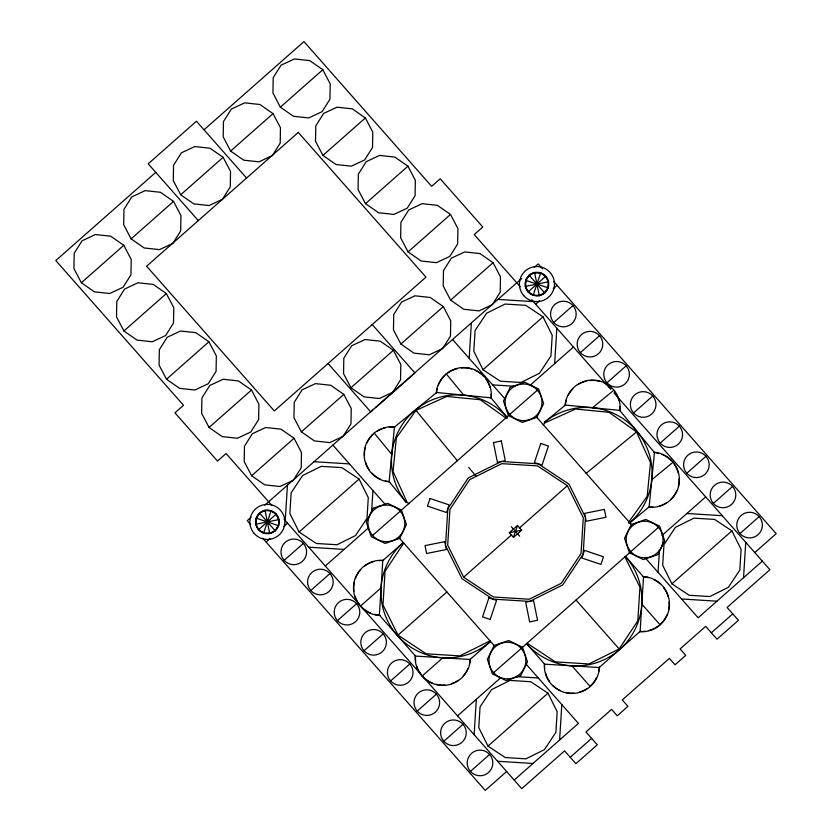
<?xml version="1.0" encoding="UTF-8"?>
<svg xmlns="http://www.w3.org/2000/svg" width="832" height="832" viewBox="0 0 832 832"><rect width="100%" height="100%" fill="white"/><g stroke="black" fill="none" stroke-linecap="round" stroke-linejoin="round"><path stroke-width="1.25" d="M255.819 524.254L256.204 518.159L259.574 513.074L265.044 510.359L271.128 510.744L276.214 514.114L278.928 519.584L278.554 525.678L275.174 530.754L269.714 533.468L263.619 533.094L258.534 529.714L255.819 524.254L278.928 519.584M285.23 520.582L287.446 485.17M371.582 512.013L372.934 490.516M415.688 661.232A27.31 27.31 0 0 1 415.522 656.084L379.371 615.118L382.782 560.591L403.27 542.526A65.946 65.946 0 0 0 397.446 635.596A65.946 65.946 0 0 0 490.526 641.42L470.038 659.485A27.31 27.31 0 0 1 469.529 663.291M469.165 358.29L471.38 322.889M474.126 734.656L476.33 699.254M525.387 286.416L525.762 280.322L529.142 275.236L534.602 272.522L540.696 272.906L545.771 276.276L548.496 281.746L548.111 287.83L544.731 292.916L539.271 295.63L533.177 295.256L528.102 291.876L525.387 286.416L548.496 281.746M554.642 363.636L556.858 328.234M559.603 740.002L561.818 704.6M598.655 671.362A27.31 27.31 0 0 0 599.165 667.555L640.12 631.415L643.531 576.898L625.456 556.41A65.946 65.946 0 0 1 619.642 649.49A65.946 65.946 0 0 1 526.573 643.666L544.638 664.154A27.31 27.31 0 0 0 544.669 667.992M658.05 572.374L659.474 549.609M743.538 577.72L745.742 542.308M507.551 417.966A65.946 65.946 0 0 0 415.054 410.228A65.946 65.946 0 0 0 406.453 502.653L389.116 481.551L394.42 427.19L436.623 392.496A27.31 27.31 0 0 1 437.258 388.71M628.992 523.505L649.137 506.948L654.441 452.577L619.746 410.374A27.31 27.31 0 0 0 619.85 406.546M263.619 533.094L271.128 510.744M533.177 295.256L540.696 272.906M513.479 537.43L517.504 525.47L521.674 530.192L513.479 537.43L509.309 532.698L517.504 525.47M403.749 543.078L385.081 571.199L382.98 604.885L397.998 635.118L426.119 653.786L459.805 655.886L490.038 640.869M527.114 643.188L555.235 661.856L588.931 663.957L619.154 648.939L637.822 620.818L639.933 587.132L624.915 556.899M506.709 418.61L480.314 399.734L446.722 396.448L415.99 410.405L396.344 437.861L393.068 471.453L407.025 502.185L409.136 503.703M543.234 425.09L544.742 422.978L575.484 409.022L609.076 412.308L636.532 431.943L650.489 462.675L647.202 496.267L628.326 522.673M155.761 172.359L55.806 260.551L183.508 405.278L174.938 412.838L217.506 461.084L226.065 453.523L272.074 505.658M204.006 129.792L303.961 41.6L431.652 186.326L440.222 178.776L482.789 227.022L474.219 234.572L520.218 286.707M180.7 194.771L223.132 157.331L230.547 171.465L230.287 186.826L222.435 199.306L209.071 205.546L193.804 203.892L180.7 194.771L173.285 180.638L173.545 165.277L181.407 152.807L194.761 146.557L210.038 148.221L223.132 157.331M81.359 282.745L123.791 245.305L131.206 259.438L130.946 274.799L123.084 287.279L109.73 293.519L94.453 291.866L81.359 282.745L73.944 268.611L74.204 253.25L82.066 240.781L95.42 234.53L110.698 236.194L123.791 245.305M131.113 238.857L173.545 201.406L180.96 215.54L180.7 230.901L172.838 243.381L159.484 249.621L144.206 247.967L131.113 238.857L123.698 224.723L123.958 209.352L131.81 196.882L145.174 190.632L160.441 192.296L173.545 201.406M230.61 151.06L273.042 113.62L280.457 127.754L280.207 143.114L272.345 155.584L258.981 161.834L243.714 160.17L230.61 151.06L223.194 136.926L223.454 121.566L231.317 109.086L244.67 102.846L259.948 104.499L273.042 113.62M280.363 107.162L322.795 69.722L330.21 83.855L329.95 99.216L322.098 111.686L308.734 117.936L293.457 116.282L280.363 107.162L272.948 93.028L273.208 77.667L281.07 65.187L294.424 58.947L309.702 60.601L322.795 69.722M123.926 330.99L166.358 293.55L173.774 307.684L173.514 323.045L165.651 335.525L152.298 341.765L137.02 340.111L123.926 330.99L116.511 316.857L116.771 301.496L124.634 289.026L137.987 282.776L153.265 284.43L166.358 293.55M322.93 155.407L365.362 117.967L372.778 132.101L372.518 147.462L364.655 159.931L351.302 166.182L336.024 164.518L322.93 155.407L315.515 141.274L315.775 125.913L323.638 113.433L336.991 107.193L352.269 108.846L365.362 117.967M166.494 379.236L208.926 341.796L216.341 355.93L216.081 371.29L208.218 383.76L194.865 390.01L179.587 388.357L166.494 379.236L159.078 365.102L159.338 349.742L167.19 337.262L180.554 331.022L195.822 332.675L208.926 341.796M365.498 203.653L407.93 166.202L415.345 180.336L415.085 195.697L407.222 208.177L393.869 214.427L378.591 212.763L365.498 203.653L358.082 189.519L358.342 174.158L366.205 161.678L379.558 155.428L394.836 157.092L407.93 166.202M209.061 427.482L251.493 390.042L258.908 404.175L258.648 419.536L250.786 432.006L237.432 438.256L222.154 436.592L209.061 427.482L201.646 413.348L201.906 397.987L209.758 385.507L223.122 379.267L238.389 380.921L251.493 390.042M408.065 251.888L450.497 214.448L457.912 228.582L457.652 243.942L449.79 256.422L436.436 262.662L421.158 261.009L408.065 251.888L400.65 237.754L400.91 222.394L408.762 209.924L422.126 203.674L437.393 205.338L450.497 214.448M350.969 387.743L393.401 350.303L400.816 364.437L400.556 379.798L392.694 392.278L379.34 398.518L364.062 396.864L350.969 387.743L343.554 373.62L343.814 358.249L351.666 345.779L365.03 339.529L380.307 341.193L393.401 350.303M251.628 475.727L294.06 438.277L301.475 452.41L301.215 467.771L293.353 480.251L279.999 486.502L264.722 484.838L251.628 475.727L244.213 461.594L244.462 446.233L252.325 433.753L265.689 427.502L280.956 429.166L294.06 438.277M301.371 431.829L343.814 394.389L351.229 408.512L350.969 423.883L343.106 436.353L329.753 442.603L314.475 440.939L301.371 431.829L293.956 417.695L294.216 402.334L302.078 389.854L315.432 383.614L330.71 385.268L343.814 394.389M400.878 344.032L443.31 306.592L450.726 320.726L450.466 336.086L442.603 348.556L429.25 354.806L413.972 353.153L400.878 344.032L393.463 329.898L393.723 314.538L401.586 302.058L414.939 295.818L430.217 297.471L443.31 306.592M450.632 300.134L493.064 262.694L500.479 276.827L500.219 292.188L492.357 304.668L479.003 310.908L463.726 309.254L450.632 300.134L443.217 286L443.477 270.639L451.329 258.17L464.693 251.919L479.96 253.573L493.064 262.694M251.118 517.223L247.229 520.655L250.661 524.555M264.742 505.201L521.654 278.522M534.3 267.363L538.2 263.931L542.485 268.798M372.684 410.228L370.76 411.923L328.068 363.532M375.565 407.69L414.929 372.954L372.226 324.563M258.534 529.714A11.783 11.783 0 0 1 265.044 510.359A11.783 11.783 0 0 1 278.554 525.678A11.783 11.783 0 0 1 258.534 529.714L276.214 514.114M528.102 291.876A11.783 11.783 0 0 1 534.602 272.522A11.783 11.783 0 0 1 548.111 287.83A11.783 11.783 0 0 1 528.102 291.876L545.771 276.276M266.115 542.069L270.005 538.637M283.629 526.614L287.529 523.182M535.673 304.221L539.573 300.789M553.197 288.766L557.086 285.334M299.083 532.012L359.081 479.076L368.295 497.63L367.006 518.294L355.545 535.548L337.002 544.762L316.337 543.473L299.083 532.012L289.869 513.469L291.158 492.804L302.609 475.55L321.162 466.336L341.827 467.626L359.081 479.076M483.007 369.73L543.005 316.794L552.219 335.338L550.93 356.013L539.479 373.266L520.936 382.481L500.261 381.181L483.007 369.73L473.793 351.187L475.093 330.522L486.543 313.269L505.086 304.054L525.751 305.344L543.005 316.794M284.19 560.331A12.802 12.802 0 0 0 305.926 555.942A12.802 12.802 0 0 0 291.262 539.313A12.802 12.802 0 0 0 284.19 560.331L303.389 543.39M553.758 322.483A12.802 12.802 0 0 1 560.82 301.475A12.802 12.802 0 0 1 575.494 318.094A12.802 12.802 0 0 1 553.758 322.483L572.957 305.552M325.302 565.989L368.815 527.602M529.942 385.434L573.456 347.038M400.962 510.494L508.966 415.199M310.794 590.481A12.802 12.802 0 0 0 332.53 586.092A12.802 12.802 0 0 0 317.866 569.462A12.802 12.802 0 0 0 310.794 590.481L330.002 573.539M580.362 352.643A12.802 12.802 0 0 1 587.423 331.625A12.802 12.802 0 0 1 602.098 348.254A12.802 12.802 0 0 1 580.362 352.643L599.56 335.702M337.407 620.63A12.802 12.802 0 0 0 359.133 616.242A12.802 12.802 0 0 0 344.469 599.612A12.802 12.802 0 0 0 337.407 620.63L356.606 603.689M606.965 382.793A12.802 12.802 0 0 1 614.026 361.774A12.802 12.802 0 0 1 628.701 378.404A12.802 12.802 0 0 1 606.965 382.793L626.163 365.851M360.381 606.154L381.077 587.891M364.01 650.79A12.802 12.802 0 0 1 371.072 629.772A12.802 12.802 0 0 1 385.736 646.391A12.802 12.802 0 0 1 364.01 650.79L383.209 633.849M633.568 412.942A12.802 12.802 0 0 1 640.63 391.924A12.802 12.802 0 0 1 655.304 408.554A12.802 12.802 0 0 1 633.568 412.942L652.766 396.001M397.998 635.118L446.898 591.968M463.632 577.2L447.699 545.147L449.935 509.413L469.737 479.586L501.79 463.653L537.524 465.889L567.351 485.69L583.284 517.754L581.048 553.478L561.246 583.305L529.183 599.238L493.459 597.002L463.632 577.2L511.701 534.789M519.282 528.102L567.351 485.69M390.614 680.94A12.802 12.802 0 0 1 397.675 659.922A12.802 12.802 0 0 1 412.35 676.551A12.802 12.802 0 0 1 390.614 680.94L409.812 663.998M660.171 443.102A12.802 12.802 0 0 1 667.233 422.084A12.802 12.802 0 0 1 681.907 438.703A12.802 12.802 0 0 1 660.171 443.102L679.37 426.161M422.074 676.083L442.78 657.821M417.217 711.09A12.802 12.802 0 0 0 438.953 706.701A12.802 12.802 0 0 0 424.278 690.071A12.802 12.802 0 0 0 417.217 711.09L436.415 694.148M686.774 473.252A12.802 12.802 0 0 1 693.836 452.234A12.802 12.802 0 0 1 708.51 468.863A12.802 12.802 0 0 1 686.774 473.252L705.973 456.31M522.018 647.691L630.011 552.396M457.527 715.853L501.041 677.456M661.887 535.538L705.682 496.902M443.82 741.239A12.802 12.802 0 0 1 450.882 720.221A12.802 12.802 0 0 1 465.556 736.85A12.802 12.802 0 0 1 443.82 741.239L463.018 724.298M713.378 503.402A12.802 12.802 0 0 1 720.439 482.383A12.802 12.802 0 0 1 735.114 499.013A12.802 12.802 0 0 1 713.378 503.402L732.576 486.46M487.968 746.096L547.966 693.16L557.18 711.703L555.89 732.378L544.44 749.632L525.897 758.846L505.222 757.546L487.968 746.096L478.754 727.553L480.054 706.888L491.504 689.634L510.047 680.42L530.712 681.71L547.966 693.16M671.902 583.814L731.9 530.878L741.114 549.422L739.825 570.086L728.364 587.34L709.821 596.554L689.156 595.265L671.902 583.814L662.688 565.271L663.978 544.596L675.428 527.342L693.971 518.128L714.646 519.428L731.9 530.878M470.423 771.399A12.802 12.802 0 0 0 492.159 767A12.802 12.802 0 0 0 477.485 750.381A12.802 12.802 0 0 0 470.423 771.399L489.622 754.458M739.981 533.551A12.802 12.802 0 0 1 747.053 512.533A12.802 12.802 0 0 1 761.717 529.162A12.802 12.802 0 0 1 739.981 533.551L759.179 516.61M506.636 771.514L485.233 790.4L262.683 538.169M754.79 552.562L776.194 533.666L553.654 281.445M514.186 780.073L578.417 723.403L525.897 663.884M762.341 561.122L698.121 617.791L645.601 558.272M570.232 757.286L591.635 738.39M711.339 632.778L732.753 613.891M509.735 414.44L537.389 390.218A18.221 18.221 0 0 1 535.756 416.052A18.522 18.522 0 0 1 509.735 414.44A18.221 18.221 0 0 1 511.368 388.596A18.522 18.522 0 0 1 537.389 390.208M372.549 535.486L400.192 511.264A18.221 18.221 0 0 1 398.57 537.098A18.522 18.522 0 0 1 372.549 535.486A18.221 18.221 0 0 1 374.171 509.652A18.522 18.522 0 0 1 400.192 511.264M630.791 551.626L658.434 527.405A18.221 18.221 0 0 1 656.802 553.249A18.522 18.522 0 0 1 630.791 551.626A18.221 18.221 0 0 1 632.414 525.793A18.522 18.522 0 0 1 658.434 527.405M493.594 672.682L521.238 648.461A18.221 18.221 0 0 1 519.615 674.294A18.522 18.522 0 0 1 493.594 672.682A18.221 18.221 0 0 1 495.227 646.838A18.522 18.522 0 0 1 521.238 648.45M566.363 400.015A27.31 27.31 0 0 0 565.386 405.07L544.284 422.417A65.946 65.946 0 0 1 636.314 430.539A65.946 65.946 0 0 1 629.897 522.704M592.571 407.69L613.891 390.156M586.154 473.356L636.532 431.943M651.789 479.721L673.109 462.197M509.309 532.698L521.674 530.192M497.973 299.416L533.385 301.631M492.638 384.894L515.393 386.318M314.049 461.698L349.461 463.913M686.868 513.5L722.28 515.705M308.703 547.186L344.115 549.401M681.522 598.978L716.934 601.193M415.522 656.084L470.038 659.485M544.638 664.154L599.165 667.555M516.849 676.655L538.346 677.997M497.598 761.259L533 763.474M436.623 392.496L490.994 397.8L506.761 416.988M565.386 405.07L619.746 410.374M525.762 280.322L548.111 287.83M256.204 518.159L278.554 525.678M529.142 275.236L544.731 292.916M531.731 299.749L608.66 386.942M609.034 387.369L610.761 389.314M614.006 393.006L769.902 569.691L727.085 607.464L738.421 620.308L717.007 639.194L705.671 626.35L680.077 648.939L685.745 655.366L675.043 664.81L669.375 658.382L622.274 699.941L627.942 706.358L617.24 715.811L611.572 709.384L585.967 731.973L597.303 744.817L575.9 763.703L564.564 750.859L521.747 788.642L284.086 519.282M536.442 416.926L631.738 524.919M452.566 339.487L505.086 399.006M641.867 604.157L660.13 624.853M246.563 178.038L196.446 121.233L148.2 163.8L198.328 220.605M511.316 526.718L519.667 536.182M576.014 600.038L619.154 648.939M571.938 665.86L590.2 686.556M332.862 445.099L385.382 504.629M399.246 537.971L494.541 645.975M259.574 513.074L275.174 530.754M468.676 467.376L476.174 476.341M446.243 373.818L463.767 395.148M415.99 410.405L457.392 460.782M374.202 433.046L391.726 454.366M534.602 272.522L539.271 295.63M265.044 510.359L269.714 533.468M491.098 393.973A27.31 27.31 0 0 1 490.994 397.8M438.474 384.925A27.31 27.31 0 0 1 444.964 375.367M448.042 372.84A27.31 27.31 0 0 1 457.382 368.607M461.313 367.952A27.31 27.31 0 0 1 471.515 368.95M475.238 370.344A27.31 27.31 0 0 1 483.59 376.314M486.117 379.392A27.31 27.31 0 0 1 490.017 387.452M389.116 481.551A27.31 27.31 0 0 1 385.33 480.917M380.328 479.17A27.31 27.31 0 0 1 371.987 473.21M369.46 470.132A27.31 27.31 0 0 1 365.56 462.072M364.478 455.551A27.31 27.31 0 0 1 365.227 447.928M366.964 442.936A27.31 27.31 0 0 1 372.934 434.595M377.104 431.33A27.31 27.31 0 0 1 385.341 427.825M389.272 427.17A27.31 27.31 0 0 1 394.42 427.19M436.238 393.13A27.602 27.602 0 0 1 466.45 367.671A27.602 27.602 0 0 1 491.171 398.497M389.719 481.894A27.602 27.602 0 0 1 364.26 451.682A27.602 27.602 0 0 1 395.086 426.972M679.078 478.577A27.31 27.31 0 0 1 678.33 486.2M676.593 491.202A27.31 27.31 0 0 1 670.623 499.543M666.453 502.798A27.31 27.31 0 0 1 659.485 505.97M652.964 507.052A27.31 27.31 0 0 1 649.137 506.948M654.441 452.577A27.31 27.31 0 0 1 658.226 453.222M662.002 454.428A27.31 27.31 0 0 1 671.57 460.928M674.097 463.996A27.31 27.31 0 0 1 678.33 473.335M568.339 395.106A27.31 27.31 0 0 1 572.801 388.877M577.897 384.686A27.31 27.31 0 0 1 586.144 381.17M590.065 380.526A27.31 27.31 0 0 1 600.278 381.524M604.001 382.918A27.31 27.31 0 0 1 611.416 387.951M614.869 391.966A27.31 27.31 0 0 1 618.769 400.026M653.806 452.192A27.602 27.602 0 0 1 679.266 482.404A27.602 27.602 0 0 1 648.44 507.125M565.042 405.673A27.602 27.602 0 0 1 595.254 380.214A27.602 27.602 0 0 1 619.965 411.039M596.544 677.622A27.31 27.31 0 0 1 590.46 685.89M587.361 688.376A27.31 27.31 0 0 1 579.249 692.162M574.028 693.087A27.31 27.31 0 0 1 566.394 692.609M560.134 690.508A27.31 27.31 0 0 1 552.791 685.37M549.38 681.314A27.31 27.31 0 0 1 545.594 673.202M669.053 602.025A27.31 27.31 0 0 1 668.585 609.669M667.014 614.723A27.31 27.31 0 0 1 660.39 624.187M658.362 625.903A27.31 27.31 0 0 1 649.178 630.469M645.268 631.249A27.31 27.31 0 0 1 640.12 631.415M643.531 576.898A27.31 27.31 0 0 1 648.617 577.699M653.598 579.509A27.31 27.31 0 0 1 659.974 583.742M663.572 587.631A27.31 27.31 0 0 1 668.138 596.814M599.518 666.91A27.602 27.602 0 0 1 570.211 693.41A27.602 27.602 0 0 1 544.44 663.468M642.918 576.576A27.602 27.602 0 0 1 669.417 605.883A27.602 27.602 0 0 1 639.475 631.654M278.2 525.554A11.419 11.419 0 0 1 270.774 532.823M269.641 533.114A11.419 11.419 0 0 1 266.053 533.26M263.734 532.74A11.419 11.419 0 0 1 258.981 514.176M260.738 512.626A11.419 11.419 0 0 1 265.117 510.723M266.271 510.546A11.419 11.419 0 0 1 271.014 511.098M272.106 511.524A11.419 11.419 0 0 1 278.512 524.43M547.758 287.716A11.419 11.419 0 0 1 534.425 295.214M533.302 294.902A11.419 11.419 0 0 1 526.115 280.436A11.419 11.419 0 0 1 540.571 273.25M541.663 273.676A11.419 11.419 0 0 1 547.841 280.686M548.132 281.819A11.419 11.419 0 0 1 548.08 286.593M379.371 615.118A27.31 27.31 0 0 1 374.286 614.307M370.51 613.049A27.31 27.31 0 0 1 361.046 606.424M359.341 604.386A27.31 27.31 0 0 1 355.16 596.461M353.985 591.302A27.31 27.31 0 0 1 354.328 582.348M355.41 578.531A27.31 27.31 0 0 1 360.662 569.712M364.551 566.114A27.31 27.31 0 0 1 373.734 561.548M378.945 560.622A27.31 27.31 0 0 1 382.782 560.591M467.969 668.346A27.31 27.31 0 0 1 463.195 675.927M458.245 680.295A27.31 27.31 0 0 1 451.381 683.706M444.912 685.017A27.31 27.31 0 0 1 435.989 684.237M432.214 682.968A27.31 27.31 0 0 1 422.739 676.343M421.034 674.315A27.31 27.31 0 0 1 416.853 666.39M380.026 615.482A27.602 27.602 0 0 1 353.527 586.175A27.602 27.602 0 0 1 383.469 560.394M470.361 658.871A27.602 27.602 0 0 1 441.054 685.37A27.602 27.602 0 0 1 415.272 655.429M447.834 508.706L445.526 545.584L461.968 578.666L492.752 599.102L529.63 601.411L562.713 584.969L583.149 554.185L585.447 517.306L569.015 484.224L538.231 463.788L501.353 461.49L468.27 477.922L447.834 508.706M430.061 498.493L427.492 506.116L446.555 512.522L449.114 504.899L430.061 498.493M488.935 597.823L482.539 616.876L490.162 619.445L496.558 600.382L488.935 597.823M540.821 443.456L534.414 462.509L542.038 465.067L548.444 446.014L540.821 443.456M584.428 550.378L581.87 558.002L600.922 564.398L603.481 556.774L584.428 550.378M373.069 508.3L366.298 522.122L371.29 536.671L385.112 543.442L399.672 538.45L406.432 524.628L401.45 510.068L387.629 503.308L373.069 508.3M510.255 387.254L503.495 401.076L508.487 415.626L522.309 422.396L536.869 417.404L543.629 403.582L538.637 389.022L524.815 382.262L510.255 387.254M494.114 645.486L487.354 659.308L492.346 673.868L506.168 680.628L520.718 675.646L527.488 661.825L522.496 647.265L508.674 640.505L494.114 645.486M631.311 524.441L624.541 538.262L629.533 552.822L643.354 559.582L657.914 554.59L664.674 540.769L659.682 526.219L645.861 519.449L631.311 524.441M298.282 132.413L146.609 266.23L274.31 410.956L425.974 277.139L298.282 132.413M501.311 440.981L493.428 442.572L497.411 462.28L505.294 460.689L501.311 440.981M444.735 541.642L425.027 545.626L426.618 553.509L446.326 549.526L444.735 541.642M604.365 509.392L584.657 513.365L586.248 521.248L605.956 517.275L604.365 509.392M533.572 600.61L525.689 602.202L529.662 621.91L537.545 620.318L533.572 600.61M254.228 533.52A17.545 17.545 0 0 0 284.003 527.509A17.545 17.545 0 0 0 263.9 504.722A17.545 17.545 0 0 0 254.228 533.52M523.786 295.682A17.545 17.545 0 0 0 553.561 289.661A17.545 17.545 0 0 0 533.468 266.885A17.545 17.545 0 0 0 523.786 295.682"/></g></svg>
